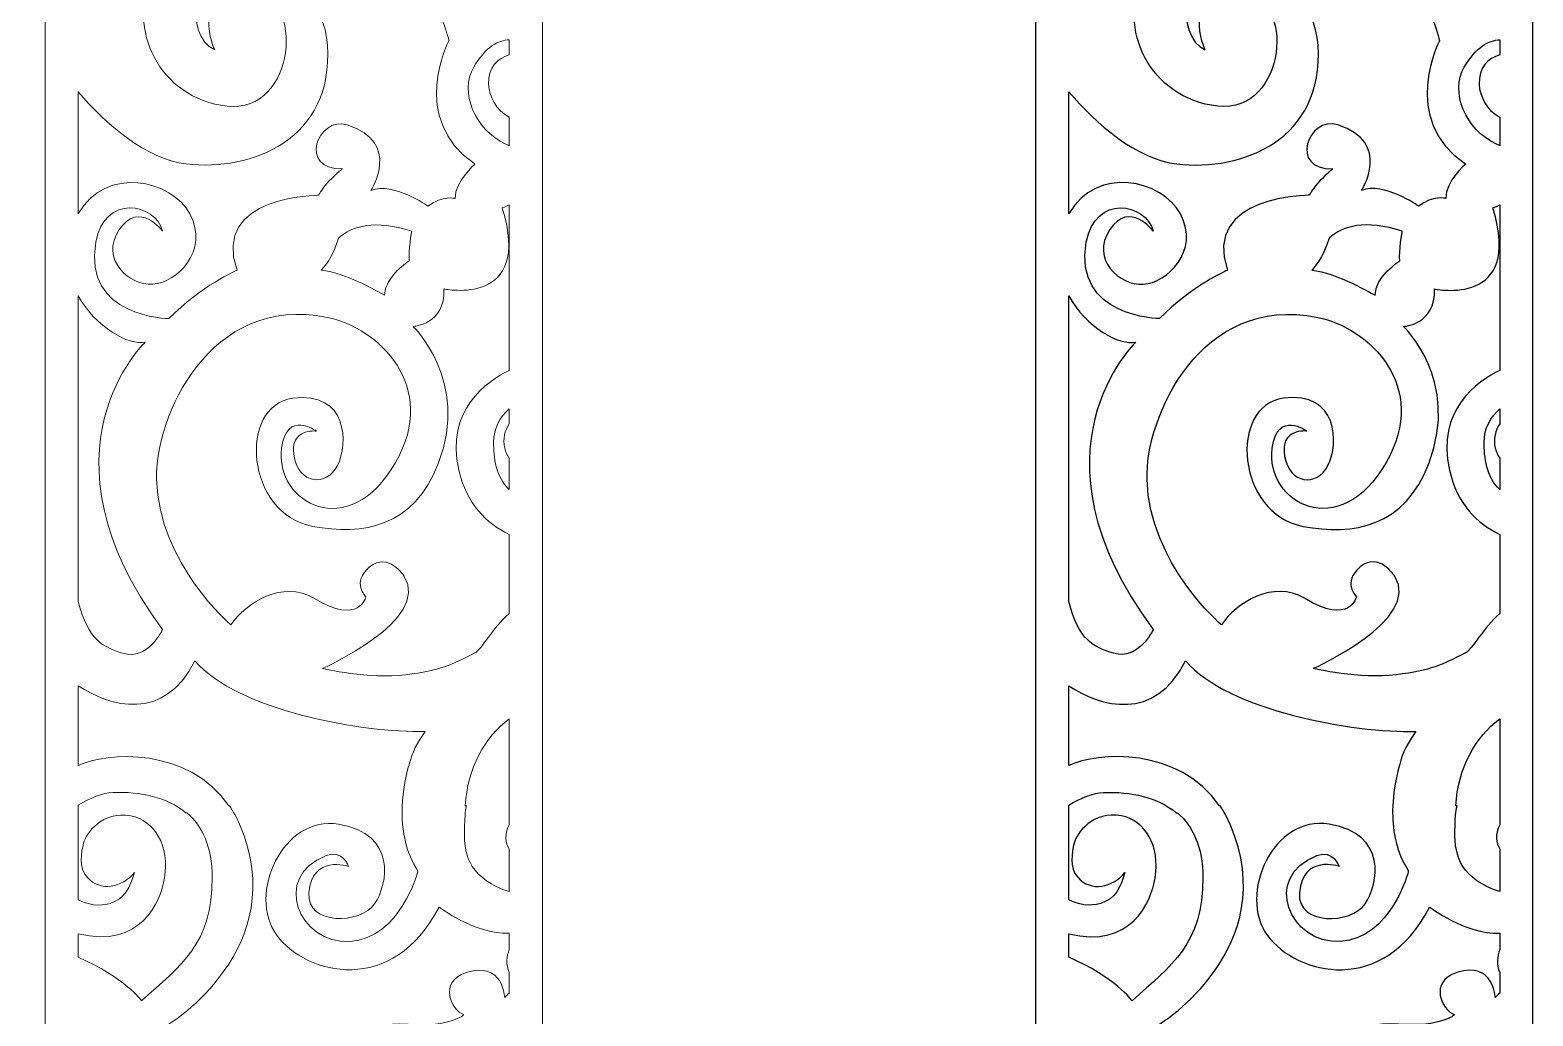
# Model space of a CAD drawing. Header units: centimetres. Extents: x 20.4 to 27.5, y -9.5 to 9.5.
# Drawn here: x 20.37 to 27.5, y -0.21 to 4.47 of the extents above; entities that cross this region are included whole.
import ezdxf

# ---------------------------------------------------------------- set-up
doc = ezdxf.new("R2010")
doc.units = ezdxf.units.CM
doc.header["$MEASUREMENT"] = 0
doc.layers.add('layer 1', color=7, linetype='Continuous')

msp = doc.modelspace()

# ---------------------------------------------------------------- linework, layer by layer
at = {"layer": 'layer 1', "color": 7, "lineweight": 9}
for points, knots in [([(20.43881, 9.5), (20.43881, 9.5), (22.79906, 9.5), (22.79906, 9.5), (22.79906, 9.5), (22.79906, 9.5), (22.79906, -9.49999), (22.79906, -9.49999), (22.79906, -9.49999), (22.79906, -9.49999), (20.43881, -9.49999), (20.43881, -9.49999), (20.43881, -9.49999), (20.43881, -9.49999), (20.43881, 9.5), (20.43881, 9.5)], [0, 0, 0, 0, 0.2, 0.2, 0.2, 0.2, 0.4, 0.4, 0.4, 0.4, 0.6, 0.6, 0.6, 0.6, 1, 1, 1, 1]), ([(20.59616, 3.59525), (20.72815, 3.82933), (21.04105, 3.75674), (21.12643, 3.59528), (21.12643, 3.59528), (21.22054, 3.41733), (21.06174, 3.26904), (20.94999, 3.26163), (20.94999, 3.26163), (20.83825, 3.25421), (20.69709, 3.38027), (20.7912, 3.52113), (20.7912, 3.52113), (20.8853, 3.662), (20.99704, 3.51373), (20.99704, 3.51373), (20.99704, 3.51373), (20.96176, 3.64718), (20.72062, 3.69167), (20.67945, 3.46182), (20.67945, 3.46182), (20.61532, 3.10385), (21.02645, 3.09853), (21.02645, 3.09853), (21.02645, 3.09853), (21.17936, 3.25421), (21.34994, 3.32836), (21.34994, 3.32836), (21.34994, 3.32836), (21.22642, 3.68425), (21.7381, 3.68425), (21.7381, 3.68425), (21.7381, 3.68425), (21.7381, 3.68425), (21.74851, 3.70848), (21.7765, 3.74005), (21.7765, 3.74005), (21.80439, 3.7715), (21.84985, 3.81029), (21.84985, 3.81029), (21.84985, 3.81029), (21.63812, 3.80288), (21.73222, 4.06238), (21.87338, 4.0179), (21.87338, 4.0179), (22.1336, 3.93589), (21.98512, 3.70649), (21.98512, 3.70649), (21.98512, 3.70649), (22.09099, 3.75098), (22.25567, 3.63235), (22.25567, 3.63235), (22.25567, 3.63235), (22.32624, 3.68425), (22.38506, 3.66943), (22.38506, 3.66943), (22.38506, 3.66943), (22.38506, 3.75098), (22.47916, 3.83253), (22.47916, 3.83253), (22.47916, 3.83253), (22.16157, 4.04756), (22.35565, 4.41828), (22.35565, 4.41828), (22.35565, 4.41828), (22.33212, 4.52949), (22.14532, 4.98202), (21.82632, 5.07074), (21.82632, 5.07074), (21.42638, 5.18195), (21.07938, 4.98918), (20.94999, 4.72968), (20.94999, 4.72968), (20.8241, 4.47718), (20.9794, 4.14394), (21.30287, 4.10687), (21.30287, 4.10687), (21.62931, 4.06946), (21.67975, 4.64072), (21.40874, 4.64812), (21.40874, 4.64812), (21.11468, 4.65616), (21.24407, 4.37379), (21.24407, 4.37379), (21.24407, 4.37379), (21.09595, 4.44423), (21.12035, 4.78103), (21.42023, 4.7568), (21.42023, 4.7568), (21.60932, 4.74152), (21.766, 4.5969), (21.77926, 4.39603), (21.77926, 4.39603), (21.80867, 3.95117), (21.4205, 3.79547), (21.10878, 3.83253), (21.10878, 3.83253), (20.91811, 3.85522), (20.72527, 4.02216), (20.59616, 4.17554), (20.59616, 4.17554), (20.59616, 4.17554), (20.59616, 3.59525), (20.59616, 3.59525)], [0, 0, 0, 0, 0.037037, 0.037037, 0.037037, 0.037037, 0.0740741, 0.0740741, 0.0740741, 0.0740741, 0.1111111, 0.1111111, 0.1111111, 0.1111111, 0.1481481, 0.1481481, 0.1481481, 0.1481481, 0.1851852, 0.1851852, 0.1851852, 0.1851852, 0.2222222, 0.2222222, 0.2222222, 0.2222222, 0.2592593, 0.2592593, 0.2592593, 0.2592593, 0.2962963, 0.2962963, 0.2962963, 0.2962963, 0.3333333, 0.3333333, 0.3333333, 0.3333333, 0.3703704, 0.3703704, 0.3703704, 0.3703704, 0.4074074, 0.4074074, 0.4074074, 0.4074074, 0.4444444, 0.4444444, 0.4444444, 0.4444444, 0.4814815, 0.4814815, 0.4814815, 0.4814815, 0.5185185, 0.5185185, 0.5185185, 0.5185185, 0.5555556, 0.5555556, 0.5555556, 0.5555556, 0.5925926, 0.5925926, 0.5925926, 0.5925926, 0.6296296, 0.6296296, 0.6296296, 0.6296296, 0.6666667, 0.6666667, 0.6666667, 0.6666667, 0.7037037, 0.7037037, 0.7037037, 0.7037037, 0.7407407, 0.7407407, 0.7407407, 0.7407407, 0.7777778, 0.7777778, 0.7777778, 0.7777778, 0.8148148, 0.8148148, 0.8148148, 0.8148148, 0.8518519, 0.8518519, 0.8518519, 0.8518519, 0.8888889, 0.8888889, 0.8888889, 0.8888889, 0.9259259, 0.9259259, 0.9259259, 0.9259259, 1, 1, 1, 1]), ([(22.64171, 4.4219), (22.58938, 4.42006), (22.52961, 4.38881), (22.47328, 4.29222), (22.47328, 4.29222), (22.40423, 4.17385), (22.47796, 3.99678), (22.6255, 3.92658), (22.6255, 3.92658), (22.63081, 3.92405), (22.63623, 3.92167), (22.64171, 3.91938), (22.64171, 3.91938), (22.64171, 3.91938), (22.64171, 4.05477), (22.64171, 4.05477), (22.64171, 4.05477), (22.5778, 4.08704), (22.54658, 4.15624), (22.54386, 4.21067), (22.54386, 4.21067), (22.53979, 4.29189), (22.58697, 4.33271), (22.64171, 4.35076), (22.64171, 4.35076), (22.64171, 4.35076), (22.64171, 4.4219), (22.64171, 4.4219)], [0, 0, 0, 0, 0.125, 0.125, 0.125, 0.125, 0.25, 0.25, 0.25, 0.25, 0.375, 0.375, 0.375, 0.375, 0.5, 0.5, 0.5, 0.5, 0.625, 0.625, 0.625, 0.625, 0.75, 0.75, 0.75, 0.75, 1, 1, 1, 1]), ([(22.64171, 3.63854), (22.62436, 3.6276), (22.60855, 3.62494), (22.60855, 3.62494), (22.60855, 3.62494), (22.75558, 3.15042), (22.33212, 3.23939), (22.33212, 3.23939), (22.33212, 3.23939), (22.33801, 3.06887), (22.18509, 3.06146), (22.18509, 3.06146), (22.18509, 3.06146), (22.18509, 3.06146), (22.45469, 2.80516), (22.30606, 2.4135), (22.30606, 2.4135), (22.19007, 2.10784), (21.94657, 2.06799), (21.7087, 2.11242), (21.7087, 2.11242), (21.3911, 2.17173), (21.35298, 2.6861), (21.61459, 2.7204), (21.61459, 2.7204), (21.87566, 2.75462), (21.87926, 2.50537), (21.82632, 2.40157), (21.82632, 2.40157), (21.77339, 2.29778), (21.64401, 2.3126), (21.62047, 2.44606), (21.62047, 2.44606), (21.59694, 2.57952), (21.72634, 2.5647), (21.72634, 2.5647), (21.72634, 2.5647), (21.72634, 2.5647), (21.58519, 2.6685), (21.56166, 2.48313), (21.56166, 2.48313), (21.5288, 2.22429), (21.88099, 2.02891), (22.10275, 2.4164), (22.10275, 2.4164), (22.30958, 2.77781), (22.02242, 3.05496), (21.77778, 3.10457), (21.77778, 3.10457), (21.218, 3.21813), (20.95897, 2.62722), (20.96756, 2.33486), (20.96756, 2.33486), (20.97933, 1.93449), (21.32052, 1.64531), (21.32052, 1.64531), (21.32052, 1.64531), (21.3911, 1.74912), (21.56754, 1.86033), (21.71458, 1.77136), (21.71458, 1.77136), (21.93275, 1.63934), (21.9616, 1.77877), (21.9616, 1.77877), (21.9616, 1.77877), (21.9616, 1.77877), (21.89102, 1.8455), (21.97925, 1.91965), (21.97925, 1.91965), (22.06747, 1.99379), (22.14392, 1.87516), (22.14392, 1.87516), (22.14392, 1.87516), (22.27332, 1.66755), (21.75574, 1.43772), (21.75574, 1.43772), (21.75574, 1.43772), (21.75574, 1.43772), (21.97925, 1.38581), (22.1498, 1.40805), (22.1498, 1.40805), (22.32036, 1.4303), (22.36153, 1.45253), (22.47916, 1.51186), (22.47916, 1.51186), (22.50951, 1.52716), (22.56386, 1.63152), (22.64171, 1.69896), (22.64171, 1.69896), (22.64171, 1.69896), (22.64171, 2.07435), (22.64171, 2.07435), (22.64171, 2.07435), (22.53355, 2.12517), (22.43919, 2.22045), (22.4027, 2.37933), (22.4027, 2.37933), (22.33757, 2.663), (22.53651, 2.80296), (22.64171, 2.85293), (22.64171, 2.85293), (22.64171, 2.85293), (22.64171, 3.63854), (22.64171, 3.63854)], [0, 0, 0, 0, 0.037037, 0.037037, 0.037037, 0.037037, 0.0740741, 0.0740741, 0.0740741, 0.0740741, 0.1111111, 0.1111111, 0.1111111, 0.1111111, 0.1481481, 0.1481481, 0.1481481, 0.1481481, 0.1851852, 0.1851852, 0.1851852, 0.1851852, 0.2222222, 0.2222222, 0.2222222, 0.2222222, 0.2592593, 0.2592593, 0.2592593, 0.2592593, 0.2962963, 0.2962963, 0.2962963, 0.2962963, 0.3333333, 0.3333333, 0.3333333, 0.3333333, 0.3703704, 0.3703704, 0.3703704, 0.3703704, 0.4074074, 0.4074074, 0.4074074, 0.4074074, 0.4444444, 0.4444444, 0.4444444, 0.4444444, 0.4814815, 0.4814815, 0.4814815, 0.4814815, 0.5185185, 0.5185185, 0.5185185, 0.5185185, 0.5555556, 0.5555556, 0.5555556, 0.5555556, 0.5925926, 0.5925926, 0.5925926, 0.5925926, 0.6296296, 0.6296296, 0.6296296, 0.6296296, 0.6666667, 0.6666667, 0.6666667, 0.6666667, 0.7037037, 0.7037037, 0.7037037, 0.7037037, 0.7407407, 0.7407407, 0.7407407, 0.7407407, 0.7777778, 0.7777778, 0.7777778, 0.7777778, 0.8148148, 0.8148148, 0.8148148, 0.8148148, 0.8518519, 0.8518519, 0.8518519, 0.8518519, 0.8888889, 0.8888889, 0.8888889, 0.8888889, 0.9259259, 0.9259259, 0.9259259, 0.9259259, 1, 1, 1, 1]), ([(21.74987, 3.32836), (21.74987, 3.32836), (21.80758, 3.3899), (21.83152, 3.48073), (21.83152, 3.48073), (21.89735, 3.54047), (22.00274, 3.56836), (22.17921, 3.51373), (22.17921, 3.51373), (22.17921, 3.51373), (22.16157, 3.41733), (22.16744, 3.37285), (22.16744, 3.37285), (22.16744, 3.37285), (22.04982, 3.29871), (22.04982, 3.20974), (22.04982, 3.20974), (22.04982, 3.20974), (21.86161, 3.32094), (21.74987, 3.32836)], [0, 0, 0, 0, 0.1666667, 0.1666667, 0.1666667, 0.1666667, 0.3333333, 0.3333333, 0.3333333, 0.3333333, 0.5, 0.5, 0.5, 0.5, 0.6666667, 0.6666667, 0.6666667, 0.6666667, 1, 1, 1, 1]), ([(20.59616, 1.7558), (20.6457, 1.57014), (20.71091, 1.54098), (20.80864, 1.51018), (20.80864, 1.51018), (20.92627, 1.4731), (20.99704, 1.62307), (20.99704, 1.62307), (20.99704, 1.62307), (20.36774, 2.4683), (20.9147, 2.98731), (20.9147, 2.98731), (20.9147, 2.98731), (20.8366, 2.96856), (20.67807, 3.05862), (20.59616, 3.2067), (20.59616, 3.2067), (20.59616, 3.2067), (20.59616, 1.7558), (20.59616, 1.7558)], [0, 0, 0, 0, 0.1666667, 0.1666667, 0.1666667, 0.1666667, 0.3333333, 0.3333333, 0.3333333, 0.3333333, 0.5, 0.5, 0.5, 0.5, 0.6666667, 0.6666667, 0.6666667, 0.6666667, 1, 1, 1, 1]), ([(22.64171, 2.66978), (22.59749, 2.63272), (22.56739, 2.57656), (22.56739, 2.51279), (22.56739, 2.51279), (22.56739, 2.44099), (22.57695, 2.34755), (22.64171, 2.28726), (22.64171, 2.28726), (22.64171, 2.28726), (22.64171, 2.43661), (22.64171, 2.43661), (22.64171, 2.43661), (22.63151, 2.45071), (22.62412, 2.46631), (22.6203, 2.48313), (22.6203, 2.48313), (22.60991, 2.52899), (22.62096, 2.56778), (22.64171, 2.59968), (22.64171, 2.59968), (22.64171, 2.59968), (22.64171, 2.66978), (22.64171, 2.66978)], [0, 0, 0, 0, 0.1428571, 0.1428571, 0.1428571, 0.1428571, 0.2857143, 0.2857143, 0.2857143, 0.2857143, 0.4285714, 0.4285714, 0.4285714, 0.4285714, 0.5714286, 0.5714286, 0.5714286, 0.5714286, 0.7142857, 0.7142857, 0.7142857, 0.7142857, 1, 1, 1, 1]), ([(22.64171, 0.18158), (22.4744, 0.17668), (22.3086, 0.30576), (22.3086, 0.30576), (22.3086, 0.30576), (22.09099, -0.11686), (21.67929, -0.02048), (21.53813, 0.1723), (21.53813, 0.1723), (21.39698, 0.36507), (21.56754, 0.7432), (21.83221, 0.69871), (21.83221, 0.69871), (22.10922, 0.65215), (22.06747, 0.41697), (22.00277, 0.32058), (22.00277, 0.32058), (21.93807, 0.2242), (21.67929, 0.21679), (21.69105, 0.37249), (21.69105, 0.37249), (21.705, 0.55701), (21.87926, 0.49853), (21.87926, 0.49853), (21.87926, 0.49853), (21.87926, 0.49853), (21.84985, 0.58009), (21.77339, 0.55043), (21.77339, 0.55043), (21.51093, 0.44862), (21.64401, 0.12782), (21.88514, 0.14264), (21.88514, 0.14264), (22.12627, 0.15747), (22.20861, 0.47629), (22.20861, 0.47629), (22.20861, 0.47629), (22.15131, 0.56358), (22.13376, 0.6643), (22.13312, 0.75318), (22.13312, 0.75318), (22.13312, 0.75318), (22.13309, 0.75318), (22.13309, 0.75318), (22.13309, 0.75318), (22.13309, 0.75427), (22.1331, 0.75536), (22.1331, 0.75644), (22.1331, 0.75644), (22.13308, 0.76638), (22.13326, 0.77618), (22.13362, 0.78578), (22.13362, 0.78578), (22.13362, 0.78578), (22.13381, 0.78578), (22.13381, 0.78578), (22.13381, 0.78578), (22.13874, 0.89792), (22.16743, 0.98309), (22.16743, 0.98309), (22.16743, 0.98309), (22.17965, 1.03648), (22.20607, 1.08952), (22.24349, 1.13915), (22.24349, 1.13915), (22.24349, 1.13915), (22.24315, 1.13888), (22.24315, 1.13888), (22.24315, 1.13888), (21.94616, 1.13231), (21.35475, 1.23598), (21.14996, 1.47478), (21.14996, 1.47478), (21.00518, 1.18155), (20.74599, 1.25596), (20.59616, 1.35599), (20.59616, 1.35599), (20.59616, 1.35599), (20.59616, 0.97774), (20.59616, 0.97774), (20.59616, 0.97774), (20.73133, 1.04216), (21.11931, 1.06797), (21.3113, 0.78578), (21.3113, 0.78578), (21.3113, 0.78578), (21.31465, 0.78578), (21.31465, 0.78578), (21.31465, 0.78578), (21.33213, 0.75945), (21.34793, 0.73051), (21.36169, 0.69871), (21.36169, 0.69871), (21.61611, 0.1107), (21.02645, -0.25032), (21.02645, -0.25032), (21.02645, -0.25032), (21.31464, -0.48017), (21.40286, -0.83606), (21.40286, -0.83606), (21.40286, -0.83606), (21.56166, -0.53948), (21.79692, -0.57655), (21.79692, -0.57655), (21.79692, -0.57655), (21.77339, -0.34671), (21.95572, -0.2355), (22.16157, -0.25032), (22.16157, -0.25032), (22.36741, -0.26515), (22.42623, -0.20584), (22.42623, -0.20584), (22.42623, -0.20584), (22.36741, -0.18359), (22.30271, -0.05013), (22.43799, -0.00564), (22.43799, -0.00564), (22.6133, 0.05201), (22.6203, -0.12428), (22.6203, -0.12428), (22.6203, -0.12428), (22.62529, -0.118), (22.63308, -0.11053), (22.64171, -0.10306), (22.64171, -0.10306), (22.64171, -0.10306), (22.64171, -0.00547), (22.64171, -0.00547), (22.64171, -0.00547), (22.62475, 0.03247), (22.62978, 0.07149), (22.64171, 0.1044), (22.64171, 0.1044), (22.64171, 0.1044), (22.64171, 0.18158), (22.64171, 0.18158)], [0, 0, 0, 0, 0.0285714, 0.0285714, 0.0285714, 0.0285714, 0.0571429, 0.0571429, 0.0571429, 0.0571429, 0.0857143, 0.0857143, 0.0857143, 0.0857143, 0.1142857, 0.1142857, 0.1142857, 0.1142857, 0.1428571, 0.1428571, 0.1428571, 0.1428571, 0.1714286, 0.1714286, 0.1714286, 0.1714286, 0.2, 0.2, 0.2, 0.2, 0.2285714, 0.2285714, 0.2285714, 0.2285714, 0.2571429, 0.2571429, 0.2571429, 0.2571429, 0.2857143, 0.2857143, 0.2857143, 0.2857143, 0.3142857, 0.3142857, 0.3142857, 0.3142857, 0.3428571, 0.3428571, 0.3428571, 0.3428571, 0.3714286, 0.3714286, 0.3714286, 0.3714286, 0.4, 0.4, 0.4, 0.4, 0.4285714, 0.4285714, 0.4285714, 0.4285714, 0.4571429, 0.4571429, 0.4571429, 0.4571429, 0.4857143, 0.4857143, 0.4857143, 0.4857143, 0.5142857, 0.5142857, 0.5142857, 0.5142857, 0.5428571, 0.5428571, 0.5428571, 0.5428571, 0.5714286, 0.5714286, 0.5714286, 0.5714286, 0.6, 0.6, 0.6, 0.6, 0.6285714, 0.6285714, 0.6285714, 0.6285714, 0.6571429, 0.6571429, 0.6571429, 0.6571429, 0.6857143, 0.6857143, 0.6857143, 0.6857143, 0.7142857, 0.7142857, 0.7142857, 0.7142857, 0.7428571, 0.7428571, 0.7428571, 0.7428571, 0.7714286, 0.7714286, 0.7714286, 0.7714286, 0.8, 0.8, 0.8, 0.8, 0.8285714, 0.8285714, 0.8285714, 0.8285714, 0.8571429, 0.8571429, 0.8571429, 0.8571429, 0.8857143, 0.8857143, 0.8857143, 0.8857143, 0.9142857, 0.9142857, 0.9142857, 0.9142857, 0.9428571, 0.9428571, 0.9428571, 0.9428571, 1, 1, 1, 1]), ([(22.64171, 1.19871), (22.5253, 1.11414), (22.44294, 0.96222), (22.43305, 0.78578), (22.43305, 0.78578), (22.43305, 0.78578), (22.43879, 0.78578), (22.43879, 0.78578), (22.43879, 0.78578), (22.4353, 0.77163), (22.433, 0.75741), (22.43211, 0.7432), (22.43211, 0.7432), (22.4232, 0.60094), (22.42208, 0.49673), (22.55735, 0.41518), (22.55735, 0.41518), (22.58705, 0.39727), (22.61503, 0.38556), (22.64171, 0.37921), (22.64171, 0.37921), (22.64171, 0.37921), (22.64171, 0.58142), (22.64171, 0.58142), (22.64171, 0.58142), (22.62389, 0.60939), (22.6182, 0.64956), (22.64171, 0.69661), (22.64171, 0.69661), (22.64171, 0.69661), (22.64171, 1.19871), (22.64171, 1.19871)], [0, 0, 0, 0, 0.1111111, 0.1111111, 0.1111111, 0.1111111, 0.2222222, 0.2222222, 0.2222222, 0.2222222, 0.3333333, 0.3333333, 0.3333333, 0.3333333, 0.4444444, 0.4444444, 0.4444444, 0.4444444, 0.5555556, 0.5555556, 0.5555556, 0.5555556, 0.6666667, 0.6666667, 0.6666667, 0.6666667, 0.7777778, 0.7777778, 0.7777778, 0.7777778, 1, 1, 1, 1]), ([(20.59616, 0.06718), (20.81562, -0.02669), (20.89706, -0.1391), (20.89706, -0.1391), (20.89706, -0.1391), (21.08527, 0.03142), (21.2323, 0.12782), (21.2323, 0.44662), (21.2323, 0.44662), (21.2323, 0.59046), (21.18559, 0.689), (21.1122, 0.75318), (21.1122, 0.75318), (21.1122, 0.75318), (21.10658, 0.75318), (21.10658, 0.75318), (21.10658, 0.75318), (21.01756, 0.82759), (20.89137, 0.85361), (20.76176, 0.84963), (20.76176, 0.84963), (20.71075, 0.84807), (20.65324, 0.82377), (20.59616, 0.78879), (20.59616, 0.78879), (20.59616, 0.78879), (20.59616, 0.33944), (20.59616, 0.33944), (20.59616, 0.33944), (20.64052, 0.3177), (20.69353, 0.30638), (20.74819, 0.3232), (20.74819, 0.3232), (20.81761, 0.34458), (20.84288, 0.40051), (20.86299, 0.46924), (20.86299, 0.46924), (20.80497, 0.39813), (20.70207, 0.37578), (20.63852, 0.4467), (20.63852, 0.4467), (20.5966, 0.49347), (20.61177, 0.56428), (20.62158, 0.60877), (20.62158, 0.60877), (20.63138, 0.65325), (20.71154, 0.76497), (20.84597, 0.73837), (20.84597, 0.73837), (20.95957, 0.7159), (21.03041, 0.595), (21.00586, 0.44416), (21.00586, 0.44416), (20.98665, 0.32605), (20.89276, 0.1083), (20.59616, 0.17798), (20.59616, 0.17798), (20.59616, 0.17798), (20.59616, 0.06718), (20.59616, 0.06718)], [0, 0, 0, 0, 0.0625, 0.0625, 0.0625, 0.0625, 0.125, 0.125, 0.125, 0.125, 0.1875, 0.1875, 0.1875, 0.1875, 0.25, 0.25, 0.25, 0.25, 0.3125, 0.3125, 0.3125, 0.3125, 0.375, 0.375, 0.375, 0.375, 0.4375, 0.4375, 0.4375, 0.4375, 0.5, 0.5, 0.5, 0.5, 0.5625, 0.5625, 0.5625, 0.5625, 0.625, 0.625, 0.625, 0.625, 0.6875, 0.6875, 0.6875, 0.6875, 0.75, 0.75, 0.75, 0.75, 0.8125, 0.8125, 0.8125, 0.8125, 0.875, 0.875, 0.875, 0.875, 1, 1, 1, 1])]:
    msp.add_open_spline(points, degree=3, knots=knots, dxfattribs=at)
at = {"layer": 'layer 1', "color": 250}
for points, knots in [([(25.13975, 9.5), (25.13975, 9.5), (27.5, 9.5), (27.5, 9.5), (27.5, 9.5), (27.5, 9.5), (27.5, -9.49999), (27.5, -9.49999), (27.5, -9.49999), (27.5, -9.49999), (25.13975, -9.49999), (25.13975, -9.49999), (25.13975, -9.49999), (25.13975, -9.49999), (25.13975, 9.5), (25.13975, 9.5)], [0, 0, 0, 0, 0.2, 0.2, 0.2, 0.2, 0.4, 0.4, 0.4, 0.4, 0.6, 0.6, 0.6, 0.6, 1, 1, 1, 1]), ([(25.2971, 3.59525), (25.42909, 3.82933), (25.74199, 3.75674), (25.82737, 3.59528), (25.82737, 3.59528), (25.92148, 3.41733), (25.76268, 3.26904), (25.65093, 3.26163), (25.65093, 3.26163), (25.53919, 3.25421), (25.39803, 3.38027), (25.49214, 3.52113), (25.49214, 3.52113), (25.58624, 3.662), (25.69798, 3.51373), (25.69798, 3.51373), (25.69798, 3.51373), (25.6627, 3.64718), (25.42156, 3.69167), (25.38039, 3.46182), (25.38039, 3.46182), (25.31626, 3.10385), (25.72739, 3.09853), (25.72739, 3.09853), (25.72739, 3.09853), (25.8803, 3.25421), (26.05088, 3.32836), (26.05088, 3.32836), (26.05088, 3.32836), (25.92736, 3.68425), (26.43904, 3.68425), (26.43904, 3.68425), (26.43904, 3.68425), (26.43904, 3.68425), (26.44945, 3.70848), (26.47744, 3.74005), (26.47744, 3.74005), (26.50533, 3.7715), (26.55079, 3.81029), (26.55079, 3.81029), (26.55079, 3.81029), (26.33906, 3.80288), (26.43316, 4.06238), (26.57432, 4.0179), (26.57432, 4.0179), (26.83454, 3.93589), (26.68606, 3.70649), (26.68606, 3.70649), (26.68606, 3.70649), (26.79193, 3.75098), (26.95661, 3.63235), (26.95661, 3.63235), (26.95661, 3.63235), (27.02718, 3.68425), (27.086, 3.66943), (27.086, 3.66943), (27.086, 3.66943), (27.086, 3.75098), (27.1801, 3.83253), (27.1801, 3.83253), (27.1801, 3.83253), (26.86251, 4.04756), (27.05659, 4.41828), (27.05659, 4.41828), (27.05659, 4.41828), (27.03306, 4.52949), (26.84626, 4.98202), (26.52726, 5.07074), (26.52726, 5.07074), (26.12732, 5.18195), (25.78032, 4.98918), (25.65093, 4.72968), (25.65093, 4.72968), (25.52504, 4.47718), (25.68034, 4.14394), (26.00381, 4.10687), (26.00381, 4.10687), (26.33025, 4.06946), (26.38069, 4.64072), (26.10968, 4.64812), (26.10968, 4.64812), (25.81562, 4.65616), (25.94501, 4.37379), (25.94501, 4.37379), (25.94501, 4.37379), (25.79689, 4.44423), (25.82129, 4.78103), (26.12117, 4.7568), (26.12117, 4.7568), (26.31026, 4.74152), (26.46694, 4.5969), (26.4802, 4.39603), (26.4802, 4.39603), (26.50961, 3.95117), (26.12144, 3.79547), (25.80972, 3.83253), (25.80972, 3.83253), (25.61905, 3.85522), (25.42621, 4.02216), (25.2971, 4.17554), (25.2971, 4.17554), (25.2971, 4.17554), (25.2971, 3.59525), (25.2971, 3.59525)], [0, 0, 0, 0, 0.037037, 0.037037, 0.037037, 0.037037, 0.0740741, 0.0740741, 0.0740741, 0.0740741, 0.1111111, 0.1111111, 0.1111111, 0.1111111, 0.1481481, 0.1481481, 0.1481481, 0.1481481, 0.1851852, 0.1851852, 0.1851852, 0.1851852, 0.2222222, 0.2222222, 0.2222222, 0.2222222, 0.2592593, 0.2592593, 0.2592593, 0.2592593, 0.2962963, 0.2962963, 0.2962963, 0.2962963, 0.3333333, 0.3333333, 0.3333333, 0.3333333, 0.3703704, 0.3703704, 0.3703704, 0.3703704, 0.4074074, 0.4074074, 0.4074074, 0.4074074, 0.4444444, 0.4444444, 0.4444444, 0.4444444, 0.4814815, 0.4814815, 0.4814815, 0.4814815, 0.5185185, 0.5185185, 0.5185185, 0.5185185, 0.5555556, 0.5555556, 0.5555556, 0.5555556, 0.5925926, 0.5925926, 0.5925926, 0.5925926, 0.6296296, 0.6296296, 0.6296296, 0.6296296, 0.6666667, 0.6666667, 0.6666667, 0.6666667, 0.7037037, 0.7037037, 0.7037037, 0.7037037, 0.7407407, 0.7407407, 0.7407407, 0.7407407, 0.7777778, 0.7777778, 0.7777778, 0.7777778, 0.8148148, 0.8148148, 0.8148148, 0.8148148, 0.8518519, 0.8518519, 0.8518519, 0.8518519, 0.8888889, 0.8888889, 0.8888889, 0.8888889, 0.9259259, 0.9259259, 0.9259259, 0.9259259, 1, 1, 1, 1]), ([(27.34265, 4.4219), (27.29032, 4.42006), (27.23055, 4.38881), (27.17422, 4.29222), (27.17422, 4.29222), (27.10517, 4.17385), (27.1789, 3.99678), (27.32644, 3.92658), (27.32644, 3.92658), (27.33175, 3.92405), (27.33717, 3.92167), (27.34265, 3.91938), (27.34265, 3.91938), (27.34265, 3.91938), (27.34265, 4.05477), (27.34265, 4.05477), (27.34265, 4.05477), (27.27874, 4.08704), (27.24752, 4.15624), (27.2448, 4.21067), (27.2448, 4.21067), (27.24073, 4.29189), (27.28791, 4.33271), (27.34265, 4.35076), (27.34265, 4.35076), (27.34265, 4.35076), (27.34265, 4.4219), (27.34265, 4.4219)], [0, 0, 0, 0, 0.125, 0.125, 0.125, 0.125, 0.25, 0.25, 0.25, 0.25, 0.375, 0.375, 0.375, 0.375, 0.5, 0.5, 0.5, 0.5, 0.625, 0.625, 0.625, 0.625, 0.75, 0.75, 0.75, 0.75, 1, 1, 1, 1]), ([(27.34265, 3.63854), (27.3253, 3.6276), (27.30949, 3.62494), (27.30949, 3.62494), (27.30949, 3.62494), (27.45652, 3.15042), (27.03306, 3.23939), (27.03306, 3.23939), (27.03306, 3.23939), (27.03895, 3.06887), (26.88603, 3.06146), (26.88603, 3.06146), (26.88603, 3.06146), (26.88603, 3.06146), (27.15563, 2.80516), (27.007, 2.4135), (27.007, 2.4135), (26.89101, 2.10784), (26.64751, 2.06799), (26.40964, 2.11242), (26.40964, 2.11242), (26.09204, 2.17173), (26.05392, 2.6861), (26.31553, 2.7204), (26.31553, 2.7204), (26.5766, 2.75462), (26.5802, 2.50537), (26.52726, 2.40157), (26.52726, 2.40157), (26.47433, 2.29778), (26.34495, 2.3126), (26.32141, 2.44606), (26.32141, 2.44606), (26.29788, 2.57952), (26.42728, 2.5647), (26.42728, 2.5647), (26.42728, 2.5647), (26.42728, 2.5647), (26.28613, 2.6685), (26.2626, 2.48313), (26.2626, 2.48313), (26.22974, 2.22429), (26.58193, 2.02891), (26.80369, 2.4164), (26.80369, 2.4164), (27.01052, 2.77781), (26.72336, 3.05496), (26.47872, 3.10457), (26.47872, 3.10457), (25.91894, 3.21813), (25.65991, 2.62722), (25.6685, 2.33486), (25.6685, 2.33486), (25.68027, 1.93449), (26.02146, 1.64531), (26.02146, 1.64531), (26.02146, 1.64531), (26.09204, 1.74912), (26.26848, 1.86033), (26.41552, 1.77136), (26.41552, 1.77136), (26.63369, 1.63934), (26.66254, 1.77877), (26.66254, 1.77877), (26.66254, 1.77877), (26.66254, 1.77877), (26.59196, 1.8455), (26.68019, 1.91965), (26.68019, 1.91965), (26.76841, 1.99379), (26.84486, 1.87516), (26.84486, 1.87516), (26.84486, 1.87516), (26.97426, 1.66755), (26.45668, 1.43772), (26.45668, 1.43772), (26.45668, 1.43772), (26.45668, 1.43772), (26.68019, 1.38581), (26.85074, 1.40805), (26.85074, 1.40805), (27.0213, 1.4303), (27.06247, 1.45253), (27.1801, 1.51186), (27.1801, 1.51186), (27.21045, 1.52716), (27.2648, 1.63152), (27.34265, 1.69896), (27.34265, 1.69896), (27.34265, 1.69896), (27.34265, 2.07435), (27.34265, 2.07435), (27.34265, 2.07435), (27.23449, 2.12517), (27.14013, 2.22045), (27.10364, 2.37933), (27.10364, 2.37933), (27.03851, 2.663), (27.23745, 2.80296), (27.34265, 2.85293), (27.34265, 2.85293), (27.34265, 2.85293), (27.34265, 3.63854), (27.34265, 3.63854)], [0, 0, 0, 0, 0.037037, 0.037037, 0.037037, 0.037037, 0.0740741, 0.0740741, 0.0740741, 0.0740741, 0.1111111, 0.1111111, 0.1111111, 0.1111111, 0.1481481, 0.1481481, 0.1481481, 0.1481481, 0.1851852, 0.1851852, 0.1851852, 0.1851852, 0.2222222, 0.2222222, 0.2222222, 0.2222222, 0.2592593, 0.2592593, 0.2592593, 0.2592593, 0.2962963, 0.2962963, 0.2962963, 0.2962963, 0.3333333, 0.3333333, 0.3333333, 0.3333333, 0.3703704, 0.3703704, 0.3703704, 0.3703704, 0.4074074, 0.4074074, 0.4074074, 0.4074074, 0.4444444, 0.4444444, 0.4444444, 0.4444444, 0.4814815, 0.4814815, 0.4814815, 0.4814815, 0.5185185, 0.5185185, 0.5185185, 0.5185185, 0.5555556, 0.5555556, 0.5555556, 0.5555556, 0.5925926, 0.5925926, 0.5925926, 0.5925926, 0.6296296, 0.6296296, 0.6296296, 0.6296296, 0.6666667, 0.6666667, 0.6666667, 0.6666667, 0.7037037, 0.7037037, 0.7037037, 0.7037037, 0.7407407, 0.7407407, 0.7407407, 0.7407407, 0.7777778, 0.7777778, 0.7777778, 0.7777778, 0.8148148, 0.8148148, 0.8148148, 0.8148148, 0.8518519, 0.8518519, 0.8518519, 0.8518519, 0.8888889, 0.8888889, 0.8888889, 0.8888889, 0.9259259, 0.9259259, 0.9259259, 0.9259259, 1, 1, 1, 1]), ([(26.45081, 3.32836), (26.45081, 3.32836), (26.50852, 3.3899), (26.53246, 3.48073), (26.53246, 3.48073), (26.59829, 3.54047), (26.70368, 3.56836), (26.88015, 3.51373), (26.88015, 3.51373), (26.88015, 3.51373), (26.86251, 3.41733), (26.86838, 3.37285), (26.86838, 3.37285), (26.86838, 3.37285), (26.75076, 3.29871), (26.75076, 3.20974), (26.75076, 3.20974), (26.75076, 3.20974), (26.56255, 3.32094), (26.45081, 3.32836)], [0, 0, 0, 0, 0.1666667, 0.1666667, 0.1666667, 0.1666667, 0.3333333, 0.3333333, 0.3333333, 0.3333333, 0.5, 0.5, 0.5, 0.5, 0.6666667, 0.6666667, 0.6666667, 0.6666667, 1, 1, 1, 1]), ([(25.2971, 1.7558), (25.34664, 1.57014), (25.41185, 1.54098), (25.50958, 1.51018), (25.50958, 1.51018), (25.62721, 1.4731), (25.69798, 1.62307), (25.69798, 1.62307), (25.69798, 1.62307), (25.06868, 2.4683), (25.61564, 2.98731), (25.61564, 2.98731), (25.61564, 2.98731), (25.53754, 2.96856), (25.37901, 3.05862), (25.2971, 3.2067), (25.2971, 3.2067), (25.2971, 3.2067), (25.2971, 1.7558), (25.2971, 1.7558)], [0, 0, 0, 0, 0.1666667, 0.1666667, 0.1666667, 0.1666667, 0.3333333, 0.3333333, 0.3333333, 0.3333333, 0.5, 0.5, 0.5, 0.5, 0.6666667, 0.6666667, 0.6666667, 0.6666667, 1, 1, 1, 1]), ([(27.34265, 2.66978), (27.29843, 2.63272), (27.26833, 2.57656), (27.26833, 2.51279), (27.26833, 2.51279), (27.26833, 2.44099), (27.27789, 2.34755), (27.34265, 2.28726), (27.34265, 2.28726), (27.34265, 2.28726), (27.34265, 2.43661), (27.34265, 2.43661), (27.34265, 2.43661), (27.33245, 2.45071), (27.32506, 2.46631), (27.32124, 2.48313), (27.32124, 2.48313), (27.31085, 2.52899), (27.3219, 2.56778), (27.34265, 2.59968), (27.34265, 2.59968), (27.34265, 2.59968), (27.34265, 2.66978), (27.34265, 2.66978)], [0, 0, 0, 0, 0.1428571, 0.1428571, 0.1428571, 0.1428571, 0.2857143, 0.2857143, 0.2857143, 0.2857143, 0.4285714, 0.4285714, 0.4285714, 0.4285714, 0.5714286, 0.5714286, 0.5714286, 0.5714286, 0.7142857, 0.7142857, 0.7142857, 0.7142857, 1, 1, 1, 1]), ([(27.34265, 0.18158), (27.17534, 0.17668), (27.00954, 0.30576), (27.00954, 0.30576), (27.00954, 0.30576), (26.79193, -0.11686), (26.38023, -0.02048), (26.23907, 0.1723), (26.23907, 0.1723), (26.09792, 0.36507), (26.26848, 0.7432), (26.53315, 0.69871), (26.53315, 0.69871), (26.81016, 0.65215), (26.76841, 0.41697), (26.70371, 0.32058), (26.70371, 0.32058), (26.63901, 0.2242), (26.38023, 0.21679), (26.39199, 0.37249), (26.39199, 0.37249), (26.40594, 0.55701), (26.5802, 0.49853), (26.5802, 0.49853), (26.5802, 0.49853), (26.5802, 0.49853), (26.55079, 0.58009), (26.47433, 0.55043), (26.47433, 0.55043), (26.21187, 0.44862), (26.34495, 0.12782), (26.58608, 0.14264), (26.58608, 0.14264), (26.82721, 0.15747), (26.90955, 0.47629), (26.90955, 0.47629), (26.90955, 0.47629), (26.85225, 0.56358), (26.8347, 0.6643), (26.83406, 0.75318), (26.83406, 0.75318), (26.83406, 0.75318), (26.83403, 0.75318), (26.83403, 0.75318), (26.83403, 0.75318), (26.83403, 0.75427), (26.83404, 0.75536), (26.83404, 0.75644), (26.83404, 0.75644), (26.83402, 0.76638), (26.8342, 0.77618), (26.83456, 0.78578), (26.83456, 0.78578), (26.83456, 0.78578), (26.83475, 0.78578), (26.83475, 0.78578), (26.83475, 0.78578), (26.83968, 0.89792), (26.86837, 0.98309), (26.86837, 0.98309), (26.86837, 0.98309), (26.88059, 1.03648), (26.90701, 1.08952), (26.94443, 1.13915), (26.94443, 1.13915), (26.94443, 1.13915), (26.94409, 1.13888), (26.94409, 1.13888), (26.94409, 1.13888), (26.6471, 1.13231), (26.05569, 1.23598), (25.8509, 1.47478), (25.8509, 1.47478), (25.70612, 1.18155), (25.44693, 1.25596), (25.2971, 1.35599), (25.2971, 1.35599), (25.2971, 1.35599), (25.2971, 0.97774), (25.2971, 0.97774), (25.2971, 0.97774), (25.43227, 1.04216), (25.82025, 1.06797), (26.01224, 0.78578), (26.01224, 0.78578), (26.01224, 0.78578), (26.01559, 0.78578), (26.01559, 0.78578), (26.01559, 0.78578), (26.03307, 0.75945), (26.04887, 0.73051), (26.06263, 0.69871), (26.06263, 0.69871), (26.31705, 0.1107), (25.72739, -0.25032), (25.72739, -0.25032), (25.72739, -0.25032), (26.01558, -0.48017), (26.1038, -0.83606), (26.1038, -0.83606), (26.1038, -0.83606), (26.2626, -0.53948), (26.49786, -0.57655), (26.49786, -0.57655), (26.49786, -0.57655), (26.47433, -0.34671), (26.65666, -0.2355), (26.86251, -0.25032), (26.86251, -0.25032), (27.06835, -0.26515), (27.12717, -0.20584), (27.12717, -0.20584), (27.12717, -0.20584), (27.06835, -0.18359), (27.00365, -0.05013), (27.13893, -0.00564), (27.13893, -0.00564), (27.31424, 0.05201), (27.32124, -0.12428), (27.32124, -0.12428), (27.32124, -0.12428), (27.32623, -0.118), (27.33402, -0.11053), (27.34265, -0.10306), (27.34265, -0.10306), (27.34265, -0.10306), (27.34265, -0.00547), (27.34265, -0.00547), (27.34265, -0.00547), (27.32569, 0.03247), (27.33072, 0.07149), (27.34265, 0.1044), (27.34265, 0.1044), (27.34265, 0.1044), (27.34265, 0.18158), (27.34265, 0.18158)], [0, 0, 0, 0, 0.0285714, 0.0285714, 0.0285714, 0.0285714, 0.0571429, 0.0571429, 0.0571429, 0.0571429, 0.0857143, 0.0857143, 0.0857143, 0.0857143, 0.1142857, 0.1142857, 0.1142857, 0.1142857, 0.1428571, 0.1428571, 0.1428571, 0.1428571, 0.1714286, 0.1714286, 0.1714286, 0.1714286, 0.2, 0.2, 0.2, 0.2, 0.2285714, 0.2285714, 0.2285714, 0.2285714, 0.2571429, 0.2571429, 0.2571429, 0.2571429, 0.2857143, 0.2857143, 0.2857143, 0.2857143, 0.3142857, 0.3142857, 0.3142857, 0.3142857, 0.3428571, 0.3428571, 0.3428571, 0.3428571, 0.3714286, 0.3714286, 0.3714286, 0.3714286, 0.4, 0.4, 0.4, 0.4, 0.4285714, 0.4285714, 0.4285714, 0.4285714, 0.4571429, 0.4571429, 0.4571429, 0.4571429, 0.4857143, 0.4857143, 0.4857143, 0.4857143, 0.5142857, 0.5142857, 0.5142857, 0.5142857, 0.5428571, 0.5428571, 0.5428571, 0.5428571, 0.5714286, 0.5714286, 0.5714286, 0.5714286, 0.6, 0.6, 0.6, 0.6, 0.6285714, 0.6285714, 0.6285714, 0.6285714, 0.6571429, 0.6571429, 0.6571429, 0.6571429, 0.6857143, 0.6857143, 0.6857143, 0.6857143, 0.7142857, 0.7142857, 0.7142857, 0.7142857, 0.7428571, 0.7428571, 0.7428571, 0.7428571, 0.7714286, 0.7714286, 0.7714286, 0.7714286, 0.8, 0.8, 0.8, 0.8, 0.8285714, 0.8285714, 0.8285714, 0.8285714, 0.8571429, 0.8571429, 0.8571429, 0.8571429, 0.8857143, 0.8857143, 0.8857143, 0.8857143, 0.9142857, 0.9142857, 0.9142857, 0.9142857, 0.9428571, 0.9428571, 0.9428571, 0.9428571, 1, 1, 1, 1]), ([(27.34265, 1.19871), (27.22624, 1.11414), (27.14388, 0.96222), (27.13399, 0.78578), (27.13399, 0.78578), (27.13399, 0.78578), (27.13973, 0.78578), (27.13973, 0.78578), (27.13973, 0.78578), (27.13624, 0.77163), (27.13394, 0.75741), (27.13305, 0.7432), (27.13305, 0.7432), (27.12414, 0.60094), (27.12302, 0.49673), (27.25829, 0.41518), (27.25829, 0.41518), (27.28799, 0.39727), (27.31597, 0.38556), (27.34265, 0.37921), (27.34265, 0.37921), (27.34265, 0.37921), (27.34265, 0.58142), (27.34265, 0.58142), (27.34265, 0.58142), (27.32483, 0.60939), (27.31914, 0.64956), (27.34265, 0.69661), (27.34265, 0.69661), (27.34265, 0.69661), (27.34265, 1.19871), (27.34265, 1.19871)], [0, 0, 0, 0, 0.1111111, 0.1111111, 0.1111111, 0.1111111, 0.2222222, 0.2222222, 0.2222222, 0.2222222, 0.3333333, 0.3333333, 0.3333333, 0.3333333, 0.4444444, 0.4444444, 0.4444444, 0.4444444, 0.5555556, 0.5555556, 0.5555556, 0.5555556, 0.6666667, 0.6666667, 0.6666667, 0.6666667, 0.7777778, 0.7777778, 0.7777778, 0.7777778, 1, 1, 1, 1]), ([(25.2971, 0.06718), (25.51656, -0.02669), (25.598, -0.1391), (25.598, -0.1391), (25.598, -0.1391), (25.78621, 0.03142), (25.93324, 0.12782), (25.93324, 0.44662), (25.93324, 0.44662), (25.93324, 0.59046), (25.88653, 0.689), (25.81314, 0.75318), (25.81314, 0.75318), (25.81314, 0.75318), (25.80752, 0.75318), (25.80752, 0.75318), (25.80752, 0.75318), (25.7185, 0.82759), (25.59231, 0.85361), (25.4627, 0.84963), (25.4627, 0.84963), (25.41169, 0.84807), (25.35418, 0.82377), (25.2971, 0.78879), (25.2971, 0.78879), (25.2971, 0.78879), (25.2971, 0.33944), (25.2971, 0.33944), (25.2971, 0.33944), (25.34146, 0.3177), (25.39447, 0.30638), (25.44913, 0.3232), (25.44913, 0.3232), (25.51855, 0.34458), (25.54382, 0.40051), (25.56393, 0.46924), (25.56393, 0.46924), (25.50591, 0.39813), (25.40301, 0.37578), (25.33946, 0.4467), (25.33946, 0.4467), (25.29754, 0.49347), (25.31271, 0.56428), (25.32252, 0.60877), (25.32252, 0.60877), (25.33232, 0.65325), (25.41248, 0.76497), (25.54691, 0.73837), (25.54691, 0.73837), (25.66051, 0.7159), (25.73135, 0.595), (25.7068, 0.44416), (25.7068, 0.44416), (25.68759, 0.32605), (25.5937, 0.1083), (25.2971, 0.17798), (25.2971, 0.17798), (25.2971, 0.17798), (25.2971, 0.06718), (25.2971, 0.06718)], [0, 0, 0, 0, 0.0625, 0.0625, 0.0625, 0.0625, 0.125, 0.125, 0.125, 0.125, 0.1875, 0.1875, 0.1875, 0.1875, 0.25, 0.25, 0.25, 0.25, 0.3125, 0.3125, 0.3125, 0.3125, 0.375, 0.375, 0.375, 0.375, 0.4375, 0.4375, 0.4375, 0.4375, 0.5, 0.5, 0.5, 0.5, 0.5625, 0.5625, 0.5625, 0.5625, 0.625, 0.625, 0.625, 0.625, 0.6875, 0.6875, 0.6875, 0.6875, 0.75, 0.75, 0.75, 0.75, 0.8125, 0.8125, 0.8125, 0.8125, 0.875, 0.875, 0.875, 0.875, 1, 1, 1, 1])]:
    msp.add_open_spline(points, degree=3, knots=knots, dxfattribs=at)

doc.saveas('drawing.dxf')
